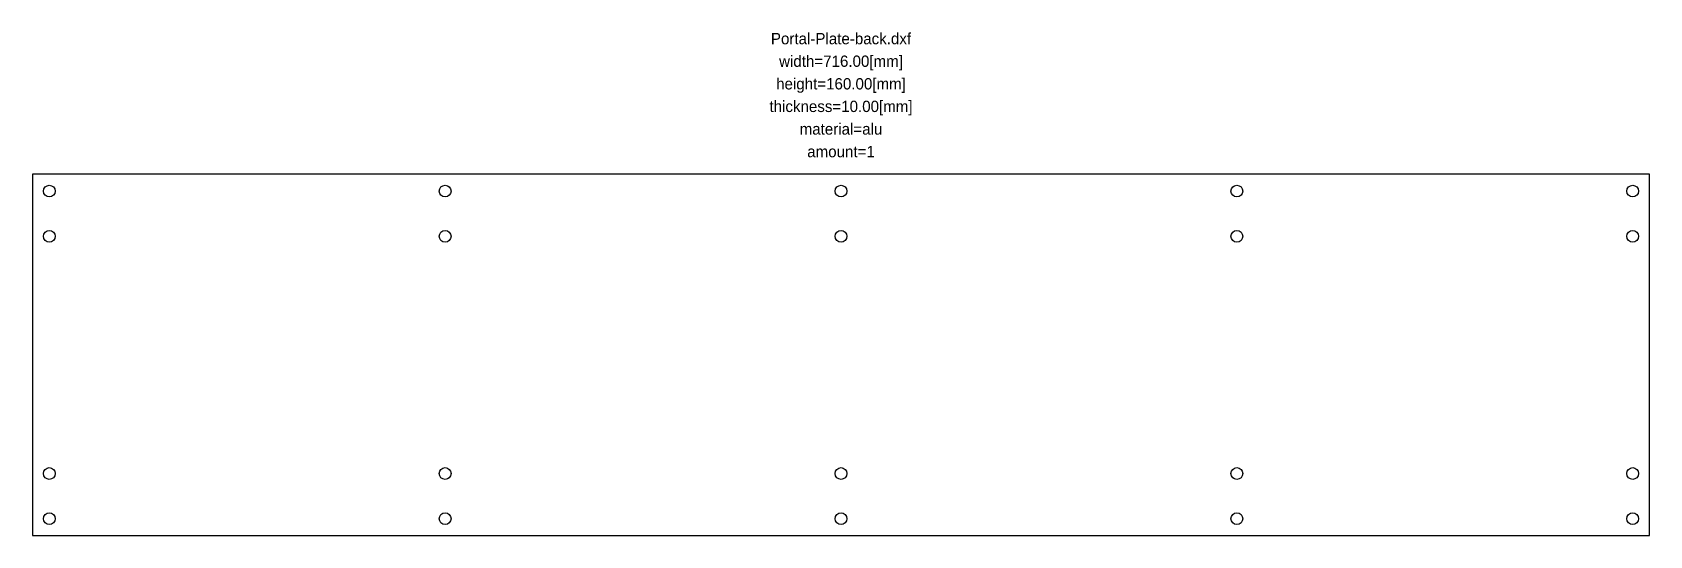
# Model space of a CAD drawing. Header units: metres. Extents: x -358 to 358, y 0 to 223.
import ezdxf
from ezdxf.enums import TextEntityAlignment as Align

# ---------------------------------------------------------------- set-up
doc = ezdxf.new("R2010")
doc.units = ezdxf.units.M
doc.layers.add('annotation', color=2, linetype='Continuous')
doc.styles.add('LiberationSerif', font='LiberationSerif-Regular.ttf')

msp = doc.modelspace()

# ---------------------------------------------------------------- linework, layer by layer
msp.add_lwpolyline([(-358, 0), (358, 0), (358, 160), (-358, 160)], close=True)
for centre in [(-350.5, 152.5), (-175.25, 152.5), (0, 152.5), (175.25, 152.5), (350.5, 152.5), (-350.5, 132.5), (-175.25, 132.5), (0, 132.5), (175.25, 132.5), (350.5, 132.5), (-350.5, 27.5), (-175.25, 27.5), (0, 27.5), (175.25, 27.5), (350.5, 27.5), (-350.5, 7.5), (-175.25, 7.5), (0, 7.5), (175.25, 7.5), (350.5, 7.5)]:
    msp.add_circle(centre, 2.6)

# ---------------------------------------------------------------- texts
at = {"layer": 'annotation', "style": 'LiberationSerif'}
for s, p in [('Portal-Plate-back.dxf', (0, 220)), ('width=716.00[mm]', (0, 210)), ('height=160.00[mm]', (0, 200)), ('thickness=10.00[mm]', (0, 190)), ('material=alu', (0, 180)), ('amount=1', (0, 170))]:
    msp.add_text(s, height=5, dxfattribs=at).set_placement(p, align=Align.MIDDLE_CENTER)

doc.saveas('drawing.dxf')
